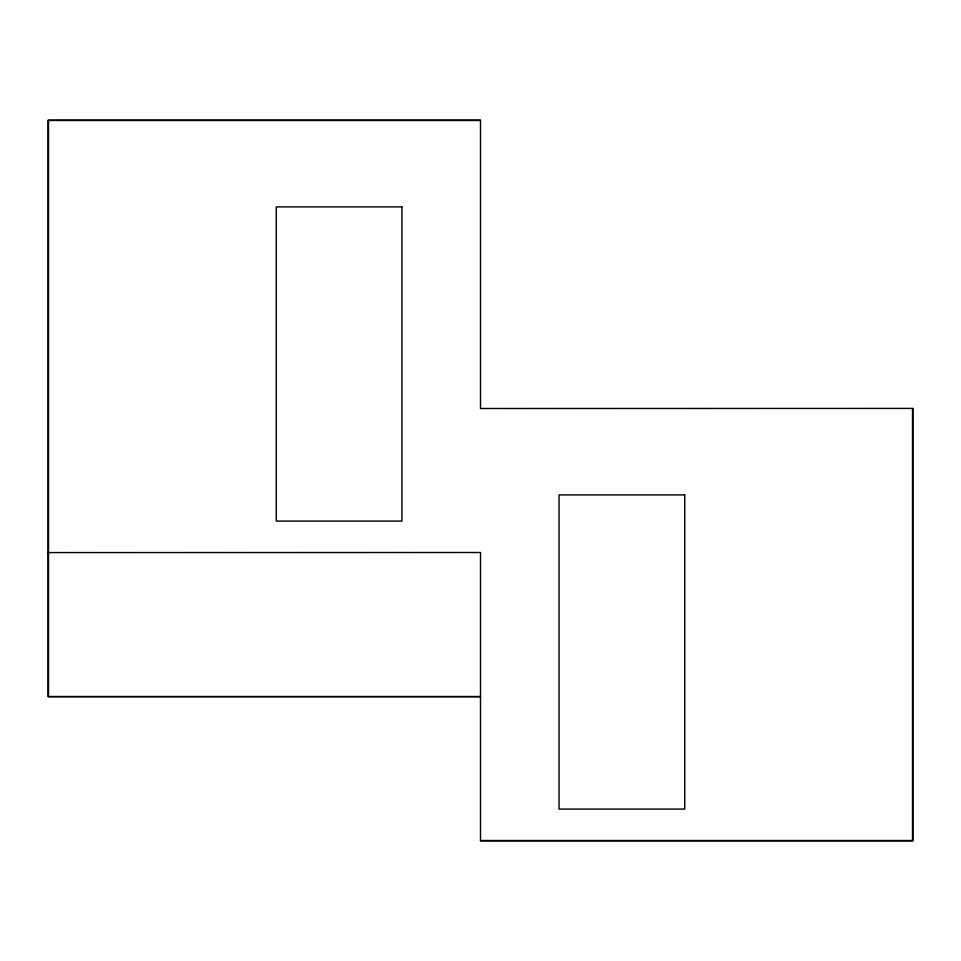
<?xml version="1.0" encoding="UTF-8"?>
<svg xmlns="http://www.w3.org/2000/svg" width="961" height="961" viewBox="0 0 961 961"><rect width="100%" height="100%" fill="white"/><g stroke="black" fill="none" stroke-linecap="round" stroke-linejoin="round"><path stroke-width="1.44" d="M480.5 120.485L48.482 120.485L48.482 696.509L480.5 696.509M48.05 552.575L480.5 552.503L480.5 840.875L912.95 840.875L912.95 408.425L480.5 408.497L480.5 120.125L48.05 120.125L48.05 696.725L480.5 696.725M480.5 840.515L912.518 840.515L912.518 408.497M401.95 206.891L276.275 206.891L276.275 521.078L401.95 521.078L401.95 206.891M684.725 494.903L559.05 494.903L559.05 809.09L684.725 809.09L684.725 494.903"/></g></svg>
